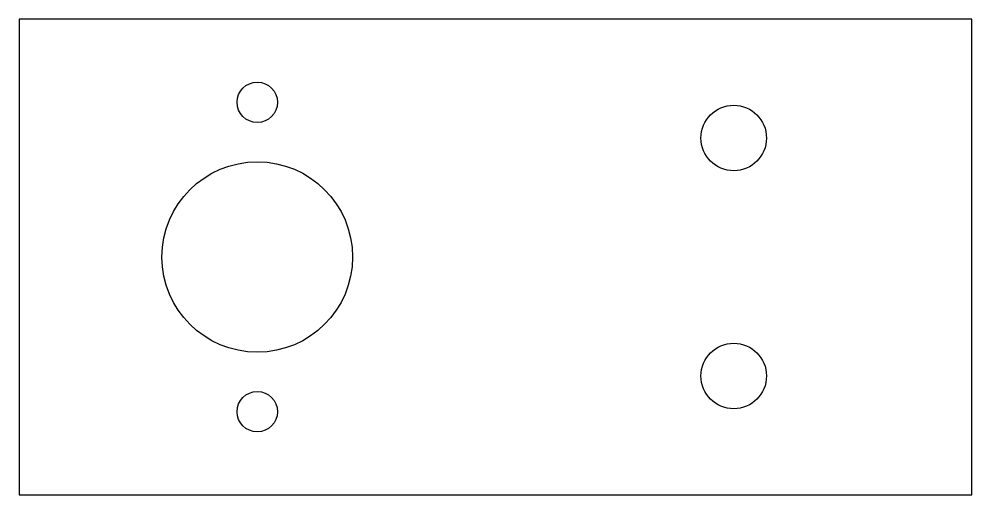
# Model space of a CAD drawing. Header units: millimetres. Extents: x -40 to 40, y -20 to 20.
import ezdxf

# ---------------------------------------------------------------- set-up
doc = ezdxf.new("R2010")
doc.units = ezdxf.units.MM

msp = doc.modelspace()

# ---------------------------------------------------------------- linework, layer by layer
at = {"layer": 'CUT'}
msp.add_lwpolyline([(-40, -20), (40, -20), (40, 20), (-40, 20)], close=True, dxfattribs=at)
at = {"layer": 'DRILL'}
for centre, radius in [((-20, 13), 1.7), ((20, 10), 2.75), ((-20, 0), 8), ((20, -10), 2.75), ((-20, -13), 1.7)]:
    msp.add_circle(centre, radius, dxfattribs=at)

doc.saveas('drawing.dxf')
